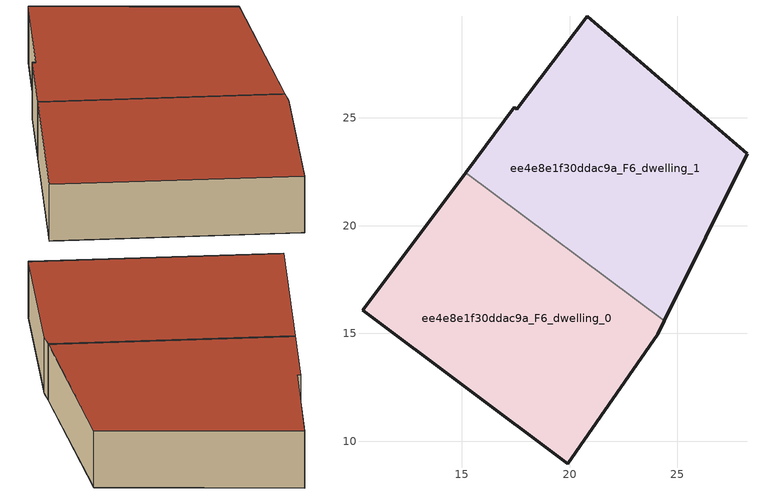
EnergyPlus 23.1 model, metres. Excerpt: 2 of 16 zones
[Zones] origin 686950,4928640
ee4e8e1f30ddac9a_F6_dwelling_0
 floor to ee4e8e1f30ddac9a_F5_dwelling_0 (EU_floor_Construction): 19.92,8.95 24.09,14.97 24.4,15.58 15.17,22.46 10.39,16.06 z18
 wall outside (EU_wall_Construction): 24.4,15.58 24.09,14.97 19.92,8.95 10.39,16.06 15.17,22.46 z18:21
 wall to ee4e8e1f30ddac9a_F6_dwelling_1 (EU_wall_Construction): 15.17,22.46 24.4,15.58 z18:21
 roof outside (EU_roof_Construction): 24.4,15.58 24.09,14.97 19.92,8.95 10.39,16.06 15.17,22.46 z21
ee4e8e1f30ddac9a_F6_dwelling_1
 floor to ee4e8e1f30ddac9a_F5_dwelling_1 (EU_floor_Construction): 24.4,15.58 28.24,23.34 20.83,29.72 17.56,25.4 17.43,25.49 15.17,22.46 z18
 wall outside (EU_wall_Construction): 15.17,22.46 17.43,25.49 17.56,25.4 20.83,29.72 28.24,23.34 24.4,15.58 z18:21
 roof outside (EU_roof_Construction): 28.24,23.34 24.4,15.58 15.17,22.46 17.43,25.49 17.56,25.4 20.83,29.72 z21
[Building]
EU S2 Campaign: North Axis=0; Terrain=City; Solar Distribution=FullExterior
[Site:Location]
Bologna: Latitude=44.5; Longitude=11.25; Time Zone=1; Elevation=37
[SizingPeriod:WeatherFileDays]
AnnualSizingPeriod: Begin Month=1; Begin Day of Month=1; End Month=12; End Day of Month=31; Day of Week for Start Day=Monday; Use Weather File Daylight Saving Period=No; Use Weather File Rain and Snow Indicators=No
[MATERIAL]
EU_InternalMass_Material: Roughness=MediumRough; Thickness=0.1; Conductivity=1; Density=1800; Specific Heat=900; Thermal Absorptance=0.9; Solar Absorptance=0.7; Visible Absorptance=0.7
[MATERIAL:NOMASS] Roughness=MediumRough; Thermal Absorptance=0.9; Solar Absorptance=0.7; Visible Absorptance=0.7
Name | Thermal Resistance
EU_wall_NoMass | 0.905828
EU_roof_NoMass | 0.37593
EU_floor_NoMass | 0.67114
[CONSTRUCTION]
EU_wall_Construction: EU_wall_NoMass
EU_roof_Construction: EU_roof_NoMass
EU_floor_Construction: EU_floor_NoMass
EU_InternalMass_Construction: EU_InternalMass_Material
[ZONE] Type=1; Multiplier=1; Ceiling Height=autocalculate; Floor Area=autocalculate; Part of Total Floor Area=Yes
Name | Volume
ee4e8e1f30ddac9a_F6_dwelling_0 | 281.567
ee4e8e1f30ddac9a_F6_dwelling_1 | 281.575
[INTERNALMASS] Construction=EU_InternalMass_Construction
Name | Zone or ZoneList | Surface Area
ee4e8e1f30ddac9a_F6_dwelling_0_EU_InternalMass | ee4e8e1f30ddac9a_F6_dwelling_0 | 140.787
ee4e8e1f30ddac9a_F6_dwelling_1_EU_InternalMass | ee4e8e1f30ddac9a_F6_dwelling_1 | 140.793
[OTHEREQUIPMENT] Fuel Type=Electricity; Design Level Calculation Method=Watts/Area; Power per Zone Floor Area=1; Fraction Latent=0; Fraction Radiant=0; Fraction Lost=0; Carbon Dioxide Generation Rate=0; EndUse Subcategory=EU_Step8_InternalGains
Name | Zone or ZoneList or Space or SpaceList | Schedule
EU_Step8_InternalGain_ee4e8e1f30ddac9a_F6_dwelling_0_f000 | ee4e8e1f30ddac9a_F6_dwelling_0 | EU_Step8_GainSchedule_ee4e8e1f30ddac9a_F6_dwelling_0_f000
EU_Step8_InternalGain_ee4e8e1f30ddac9a_F6_dwelling_1_f000 | ee4e8e1f30ddac9a_F6_dwelling_1 | EU_Step8_GainSchedule_ee4e8e1f30ddac9a_F6_dwelling_1_f000
[ZONEVENTILATION:DESIGNFLOWRATE] Schedule=EU_AlwaysOn; Design Flow Rate Calculation Method=AirChanges/Hour; Air Changes per Hour=0.73129; Ventilation Type=Natural; Fan Pressure Rise=0; Fan Total Efficiency=1; Constant Term Coefficient=1; Temperature Term Coefficient=0; Velocity Term Coefficient=0; Velocity Squared Term Coefficient=0; Minimum Indoor Temperature=-100; Maximum Indoor Temperature=100; Delta Temperature=-100; Minimum Outdoor Temperature=-100; Maximum Outdoor Temperature=100; Maximum Wind Speed=40
Name | Zone or ZoneList or Space or SpaceList
EU_ConstantAir_ee4e8e1f30ddac9a_F6_dwelling_0 | ee4e8e1f30ddac9a_F6_dwelling_0
EU_ConstantAir_ee4e8e1f30ddac9a_F6_dwelling_1 | ee4e8e1f30ddac9a_F6_dwelling_1
[HVACTEMPLATE:ZONE:IDEALLOADSAIRSYSTEM] System Availability Schedule=EU_AlwaysOn; Maximum Heating Supply Air Temperature=50; Minimum Cooling Supply Air Temperature=13; Maximum Heating Supply Air Humidity Ratio=0.0156; Minimum Cooling Supply Air Humidity Ratio=0.0077; Heating Limit=NoLimit; Cooling Limit=NoLimit; Heating Availability Schedule=EU_AlwaysOn; Cooling Availability Schedule=EU_CoolingOff; Dehumidification Control Type=ConstantSensibleHeatRatio; Cooling Sensible Heat Ratio=0.7; Dehumidification Setpoint=60; Humidification Control Type=None; Humidification Setpoint=30; Outdoor Air Method=None; Outdoor Air Flow Rate per Person=0.00944; Outdoor Air Flow Rate per Zone Floor Area=0; Outdoor Air Flow Rate per Zone=0; Demand Controlled Ventilation Type=None; Outdoor Air Economizer Type=NoEconomizer; Heat Recovery Type=None; Sensible Heat Recovery Effectiveness=0.7; Latent Heat Recovery Effectiveness=0.65
Name | Template Thermostat
ee4e8e1f30ddac9a_F6_dwelling_0 | EU_HeatOnly_ee4e8e1f30ddac9a_F6_dwelling_0
ee4e8e1f30ddac9a_F6_dwelling_1 | EU_HeatOnly_ee4e8e1f30ddac9a_F6_dwelling_1
[SIZING:ZONE] Zone Cooling Design Supply Air Temperature Input Method=SupplyAirTemperature; Zone Cooling Design Supply Air Temperature=13; Zone Heating Design Supply Air Temperature Input Method=SupplyAirTemperature; Zone Heating Design Supply Air Temperature=50; Zone Cooling Design Supply Air Humidity Ratio=0.008; Zone Heating Design Supply Air Humidity Ratio=0.008; Cooling Design Air Flow Method=DesignDay; Cooling Design Air Flow Rate=0; Cooling Minimum Air Flow per Zone Floor Area=0.000762; Cooling Minimum Air Flow=0; Cooling Minimum Air Flow Fraction=0.2; Heating Design Air Flow Method=DesignDay; Heating Design Air Flow Rate=0; Heating Maximum Air Flow per Zone Floor Area=0.002032; Heating Maximum Air Flow=0.141576; Heating Maximum Air Flow Fraction=0.3; Account for Dedicated Outdoor Air System=No; Dedicated Outdoor Air System Control Strategy=NeutralSupplyAir; Dedicated Outdoor Air Low Setpoint Temperature for Design=autosize; Dedicated Outdoor Air High Setpoint Temperature for Design=autosize; Zone Load Sizing Method=Sensible Load Only No Latent Load; Zone Latent Cooling Design Supply Air Humidity Ratio Input Method=HumidityRatioDifference; Zone Cooling Design Supply Air Humidity Ratio Difference=0.005; Zone Latent Heating Design Supply Air Humidity Ratio Input Method=HumidityRatioDifference; Zone Humidification Design Supply Air Humidity Ratio Difference=0.005
ee4e8e1f30ddac9a_F6_dwelling_0; ee4e8e1f30ddac9a_F6_dwelling_1
[SCHEDULE:CONSTANT]
Name | Hourly Value
EU_AlwaysOn | 1
EU_CoolingOff | 0
[SCHEDULE:FILE] Column Number=1; Rows to Skip at Top=0; Number of Hours of Data=8760; Column Separator=Comma; Interpolate to Timestep=No; Minutes per Item=60; Adjust Schedule for Daylight Savings=Yes
Name | File
EU_Step8_GainSchedule_ee4e8e1f30ddac9a_F6_dwelling_0_f000 | ../../schedules/ee4e8e1f30ddac9a/ee4e8e1f30ddac9a_F6_dwelling_0_f000_gain.csv
EU_Step8_GainSchedule_ee4e8e1f30ddac9a_F6_dwelling_1_f000 | ../../schedules/ee4e8e1f30ddac9a/ee4e8e1f30ddac9a_F6_dwelling_1_f000_gain.csv
